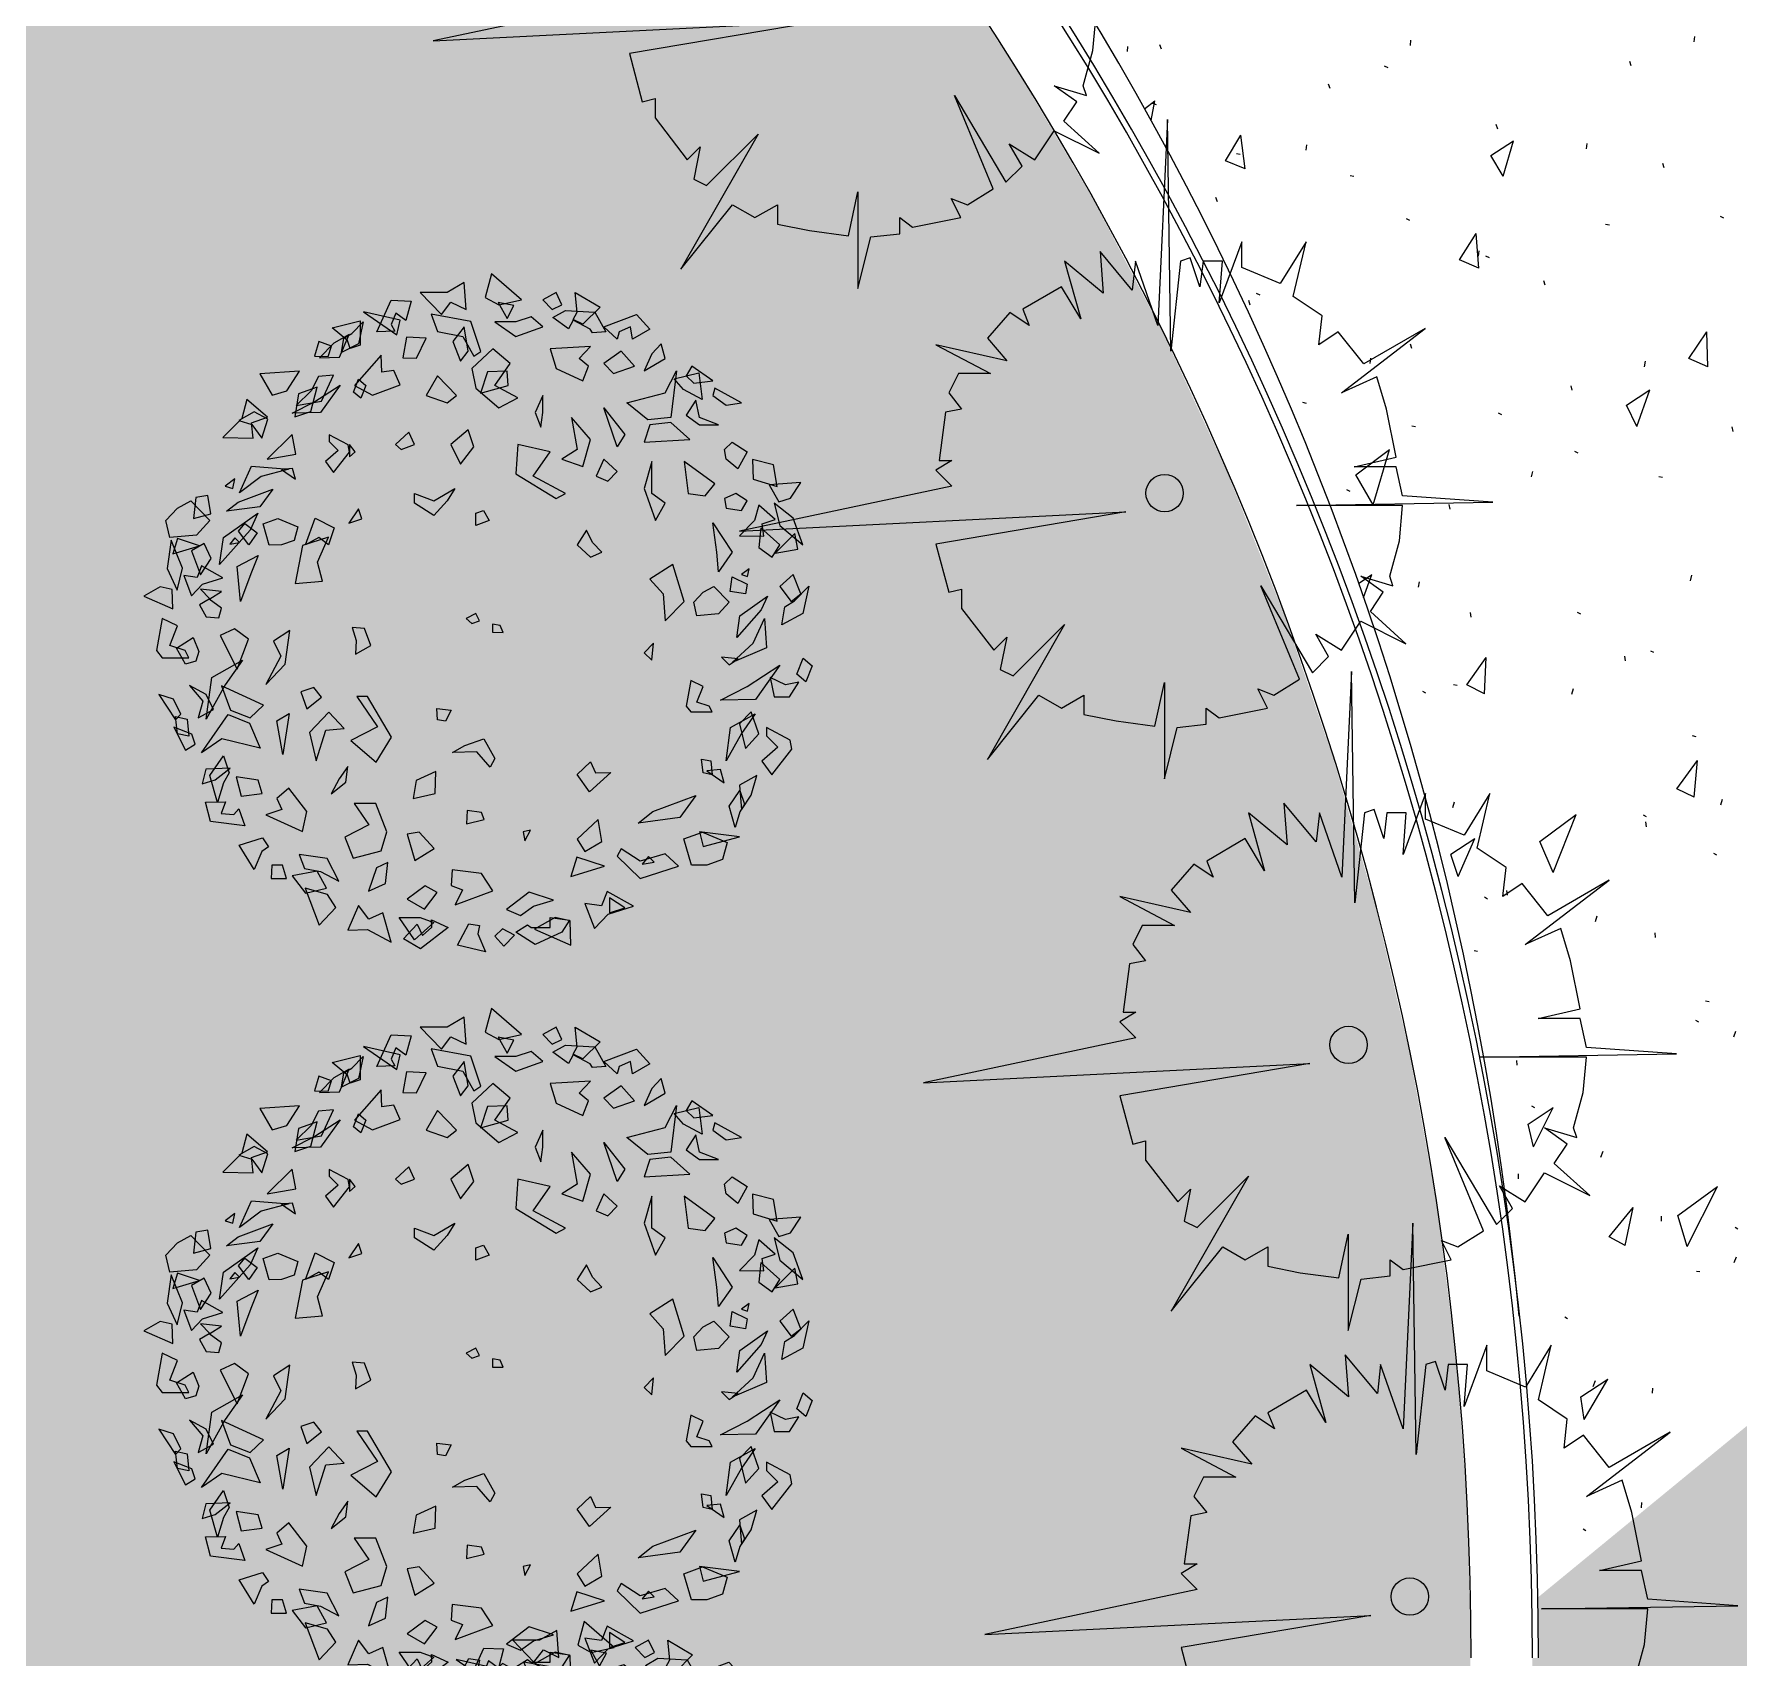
# Model space of a CAD drawing. Header units: millimetres. Extents: x 5359 to 218750, y -16347 to 109893.
# Drawn here: x 127357 to 130138, y 74337 to 76986 of the extents above; entities that cross this region are included whole.
import ezdxf

# ---------------------------------------------------------------- set-up
doc = ezdxf.new("R2010")
doc.units = ezdxf.units.MM
for name, color, linetype, lineweight in [('A-FLOR', 192, 'Continuous', 9), ('A-FLOR-PATT', 8, 'Continuous', 9), ('A-WALL', 113, 'Continuous', 9), ('G-IMPT', 8, 'Continuous', 9), ('L-PLNT', 71, 'Continuous', 9)]:
    doc.layers.add(name, color=color, linetype=linetype, lineweight=lineweight)

# ---------------------------------------------------------------- blocks, each defined once
blk = doc.blocks.new('FP_68-TKCS_MB ĐỊNH VỊ CỔNG-HÀNG RÀO')
at = {"layer": 'A-FLOR-PATT'}
for p, q in [((130065.5, 76973.2), (130066.6, 76981.7)), ((129141, 76957.3), (129141.5, 76965.6)), ((129196.4, 76961.3), (129193.6, 76968.3)), ((129602.6, 76967.2), (129603.4, 76975.7)), ((129566.3, 76930.8), (129560.4, 76933.4)), ((129962.6, 76933.9), (129960.2, 76941.1)), ((129471.7, 76897), (129469.1, 76904.2)), ((129168.9, 76863.9), (129185.8, 76876.8)), ((129179.5, 76844.8), (129185.9, 76876.8)), ((129188.5, 76870.1), (129182.6, 76872.7)), ((129744.9, 76830.8), (129742.5, 76838)), ((129300.8, 76779.1), (129326, 76820.8)), ((129333.1, 76765.7), (129326, 76820.8)), ((129733.8, 76787.4), (129770.6, 76811.8)), ((129753.6, 76753.9), (129770.6, 76811.7)), ((129325.1, 76789.1), (129318.8, 76790.4)), ((129432.7, 76796.3), (129433.6, 76804.8)), ((129753.6, 76753.9), (129733.8, 76787.4)), ((129889.6, 76798.4), (129890.8, 76807.1)), ((129333.1, 76765.7), (129300.9, 76779.1)), ((129510.2, 76753.3), (129504, 76754.5)), ((130016.3, 76767.3), (130014.1, 76774.6)), ((129287.8, 76712.1), (129285.4, 76719.4)), ((129601.8, 76681.6), (129596.1, 76684.3)), ((129927.1, 76673.9), (129920.9, 76675.1)), ((130113.9, 76685.4), (130108.1, 76688)), ((129682.8, 76617.5), (129709.8, 76660.3)), ((129714.2, 76604), (129709.8, 76660.2)), ((129714.2, 76604), (129682.8, 76617.5)), ((129713.4, 76623.5), (129714.7, 76632.2)), ((129731.3, 76620.6), (129725.7, 76623.2)), ((129357.4, 76559.9), (129351.7, 76562.7)), ((129822.1, 76576), (129820.1, 76583.4)), ((129341.4, 76543.8), (129339.2, 76551.2)), ((129604.8, 76472.6), (129602.8, 76480.1)), ((130056.8, 76456.4), (130086, 76500.2)), ((130087.8, 76443.1), (130086, 76500.2)), ((129536.8, 76448.3), (129538.2, 76457.1)), ((129984.6, 76443.2), (129986.2, 76452.1)), ((130087.8, 76443.1), (130056.8, 76456.3)), ((129866.5, 76404.7), (129864.7, 76412.2)), ((129955, 76380.2), (129993.1, 76405.5)), ((129971.9, 76345.7), (129993.1, 76405.5)), ((129432.8, 76383.4), (129426.8, 76384.7)), ((129751.8, 76364.4), (129746.3, 76367.2)), ((129971.9, 76345.7), (129955, 76380.2)), ((129610.8, 76345), (129604.7, 76346.3)), ((130129, 76337.6), (130127.3, 76345.1)), ((129513.5, 76266.9), (129568.2, 76308.3)), ((129541.6, 76217.9), (129568.2, 76308.3)), ((129876, 76302), (129870.5, 76304.7)), ((129541.6, 76217.9), (129513.5, 76266.9)), ((129800.2, 76263.5), (129802, 76272.4)), ((130013.8, 76262.4), (130007.7, 76263.6)), ((129504, 76239.6), (129498.6, 76242.4)), ((129667.6, 76210.6), (129666, 76218.2)), ((129518, 76089.7), (129539.7, 76104.1)), ((129526.1, 76066.7), (129539.7, 76104.1)), ((129615.5, 76083.5), (129617.4, 76092.5)), ((130059.5, 76093.9), (130061.7, 76103)), ((129701.7, 76034.5), (129700.4, 76042.2)), ((129880.5, 76039.7), (129875.3, 76042.4)), ((129999.8, 75976.7), (129994.5, 75979.4)), ((129694.8, 75924.2), (129725.9, 75969)), ((129723.5, 75909.8), (129725.9, 75969)), ((129953.4, 75963.2), (129952.2, 75970.9)), ((129678.8, 75923.1), (129673, 75924.4)), ((129723.5, 75909.8), (129694.8, 75924.2)), ((129627.8, 75910.6), (129622.7, 75913.5)), ((129866, 75909), (129868.3, 75918.2)), ((130068.7, 75839.6), (130062.8, 75840.8)), ((130037, 75754.8), (130070.6, 75800.7)), ((130065.5, 75741), (130070.6, 75800.7)), ((130065.4, 75741), (130037, 75754.8)), ((129671.9, 75724), (129674.5, 75733.2)), ((130108.7, 75728.4), (130111.5, 75737.7)), ((129813.8, 75668.8), (129872.8, 75712.9)), ((129835.4, 75618.2), (129872.8, 75712.9)), ((129987.8, 75709), (129982.7, 75711.8)), ((129987.6, 75692.7), (129986.8, 75700.6)), ((129668.3, 75647.8), (129707.4, 75673.8)), ((129680.4, 75611.3), (129707.4, 75673.7)), ((129680.4, 75611.3), (129668.3, 75647.7)), ((129835.4, 75618.2), (129813.9, 75668.8)), ((130102.5, 75646.2), (130097.5, 75649)), ((129760.7, 75581), (129760, 75589)), ((129728.4, 75574.8), (129723.5, 75577.7)), ((129904.4, 75538.1), (129907.3, 75547.4)), ((130002.6, 75511.9), (130002, 75519.8)), ((129711.9, 75489.1), (129706.3, 75490.4)), ((130089.7, 75407.1), (130084, 75408.2)), ((130073.2, 75374), (130068.3, 75376.8)), ((130130.1, 75349.9), (130133.5, 75359.4)), ((129776.5, 75303.6), (129776.3, 75311.6)), ((129794.4, 75207.5), (129835.6, 75234.8)), ((129805.5, 75234), (129800.8, 75236.9)), ((129803.1, 75170.5), (129835.6, 75234.8)), ((129803.1, 75170.5), (129794.4, 75207.5)), ((129913.4, 75153.8), (129917, 75163.4)), ((129778.7, 75118.2), (129778.7, 75126.3)), ((130038.5, 75058.8), (130103.5, 75106.1)), ((130054, 75007.9), (130103.5, 75106.1)), ((129926.9, 75023.9), (129965.8, 75071.9)), ((129952.7, 75009.9), (129965.9, 75071.8)), ((130011.9, 75049.5), (130012.1, 75057.5)), ((130054, 75007.9), (130038.5, 75058.8)), ((130136.8, 75036.4), (130132.1, 75039.1)), ((129952.7, 75009.9), (129926.9, 75023.8)), ((130130.5, 74981.7), (130134.5, 74991.3)), ((130074.6, 74966.5), (130069, 74967.5)), ((129859, 74889.9), (129854.5, 74892.7)), ((129880.8, 74763), (129924.7, 74791.7)), ((129886.2, 74725.8), (129924.7, 74791.7)), ((129900.4, 74779.8), (129904.7, 74789.5)), ((129886.2, 74725.8), (129880.8, 74762.9)), ((129997.4, 74768.7), (129998, 74776.8)), ((129979.3, 74582), (129980.2, 74590.2)), ((129888.8, 74544.2), (129884.6, 74547))]:
    blk.add_line(p, q, dxfattribs=at)
blk = doc.blocks.new('CAY MAI VAN PHUC - CAY DUC SOC_dwg-2256080-TKCS_MB ĐỊNH VỊ CỔNG-HÀNG RÀO')
at = {"layer": 'G-IMPT', "flags": 128}
blk.add_lwpolyline([(32.8, 479.5), (12.9, 293.4), (6.2, 771.8), (-13.8, 346.6), (-60.3, 479.5), (-67, 419.7), (-133.5, 499.4), (-126.8, 413), (-206.6, 479.5), (-173.4, 359.9), (-213.3, 426.3), (-293.1, 379.8), (-279.8, 346.6), (-319.7, 373.2), (-366.2, 320), (-326.3, 273.5), (-472.6, 306.7), (-359.6, 246.9), (-426.1, 246.9), (-446, 207.1), (-419.4, 173.8), (-452.7, 167.2), (-466, 67.5), (-439.4, 67.5), (-472.6, 47.6), (-439.4, 14.4), (-878.3, -78.6), (-80.3, -38.8), (-472.6, -105.2), (-446, -204.9), (-419.4, -198.2), (-419.4, -238.1), (-352.9, -324.5), (-326.3, -297.9), (-339.6, -364.4), (-313, -377.6), (-206.6, -271.3), (-366.2, -550.4), (-259.8, -417.5), (-213.3, -444.1), (-166.7, -417.5), (-166.7, -457.4), (-100.2, -470.7), (-19.9, -481.4), (-0.5, -390.9), (-0.5, -590.3), (26.2, -484), (86, -477.3), (86, -444.1), (112.6, -464), (212.4, -444.1), (192.4, -404.2), (225.7, -417.5), (278.9, -384.3), (199.1, -191.6), (305.5, -371), (338.7, -337.8), (312.1, -291.3), (365.3, -324.5), (405.2, -264.7), (498.3, -311.2), (425.2, -244.8), (451.8, -204.9), (405.2, -171.7), (471.7, -191.6), (465.1, -171.7), (485, -98.6), (491.7, -25.5), (272.2, -25.5), (677.9, -18.8), (491.7, -5.6), (478.4, 54.2), (391.9, 54.2), (478.4, 74.2), (458.4, 173.8), (438.5, 240.3), (365.3, 207.1), (538.2, 340), (411.9, 266.9), (358.7, 333.3), (318.8, 306.7), (325.4, 366.5), (265.6, 406.4), (292.2, 519.4), (239, 433), (159.2, 466.2), (159.2, 519.4), (112.6, 393.1), (119.3, 479.5), (79.4, 479.5), (72.7, 426.3), (52.8, 486.1)], close=True, dxfattribs=at)
at = {"layer": 'G-IMPT'}
blk.add_circle((0, 0), 38.6, dxfattribs=at)
blk = doc.blocks.new('CAY MAI VAN PHUC - CAY BONG TRANG-2256081-TKCS_MB ĐỊNH VỊ CỔNG-HÀNG RÀO')
at = {"xscale": 0.7894736842105263, "yscale": 0.7894736842105263, "zscale": 0.7894736842105263}
blk.add_blockref('CAY MAI VAN PHUC - CAY DUC SOC_dwg-2256080-TKCS_MB ĐỊNH VỊ CỔNG-HÀNG RÀO', (0, 0), dxfattribs=at)
blk = doc.blocks.new('CAY BACH TRINH - CAY BACH TRINH_dwg-2249800-TKCS_MB ĐỊNH VỊ CỔNG-HÀNG RÀO')
at = {"layer": 'G-IMPT', "flags": 128}
for points in [[(7, 1748.5), (-25.3, 1628), (42.9, 1590.5), (159.9, 1615.5)], [(-356.8, 1653), (-249.5, 1540.6), (-200.8, 1603), (-122.8, 1565.5), (-132.6, 1703), (-220.3, 1653)], [(335.4, 1653), (267.1, 1615.5), (315.9, 1565.5), (364.6, 1590.5)], [(423.1, 1515.6), (442.6, 1553), (432.8, 1653), (559.6, 1578), (471.8, 1490.6)], [(-578.2, 1451.6), (-505.2, 1612.9), (-404, 1608.2), (-430.7, 1510.8), (-481.7, 1548.1), (-505.4, 1489), (-485.8, 1455.6)], [(120.6, 1587.3), (40, 1601.7), (85.5, 1521)], [(-715, 1367.8), (-727.8, 1408.1), (-805.4, 1471.9), (-662.7, 1508.5), (-662.9, 1384.6)], [(-648.3, 1503.5), (-672.1, 1391.8), (-757.8, 1346.6), (-745.7, 1419.4), (-706.4, 1443.8)], [(-477.2, 1437.1), (-459.4, 1512.5), (-646.5, 1554.9)], [(-83.1, 1327.5), (-48.3, 1351.5), (-99.1, 1505.6), (-300.6, 1541.6), (-269.5, 1454.4), (-140, 1428.3)], [(-132.6, 1478.1), (-191, 1403.1), (-152, 1303.1), (-113.1, 1353.1)], [(23.4, 1503.1), (130.6, 1428.1), (267.1, 1478.1), (208.6, 1528.1), (130.6, 1503.1)], [(532.6, 1553.1), (589.5, 1452.2), (520.3, 1446.4), (508.9, 1466.6), (422.8, 1512.2), (399.4, 1468), (319.1, 1524.7), (382.8, 1561.7)], [(579.1, 1478.1), (744.8, 1540.6), (813, 1465.6), (725.3, 1415.6), (715.5, 1478.1), (657, 1453.1), (647.3, 1415.6)], [(-874.3, 1403), (-896, 1328.2), (-826.2, 1327.3), (-809.4, 1379.4)], [(-870.2, 1319.8), (-769.2, 1323), (-719.4, 1438), (-797.6, 1394.5)], [(-427.8, 1425.2), (-445.7, 1319), (-375.9, 1318.1), (-326.6, 1420.5)], [(871.5, 1390.6), (822.8, 1340.6), (783.8, 1253.1), (891, 1315.6)], [(-555.8, 1332.6), (-691.7, 1179), (-600.3, 1129), (-459.7, 1181.3), (-492, 1255), (-553, 1247.1)], [(13.7, 1365.6), (-93.6, 1265.6), (-74.1, 1165.6), (42.9, 1065.7), (140.4, 1115.7), (23.4, 1178.1), (101.4, 1290.6)], [(510.8, 1378.1), (306.1, 1365.6), (335.4, 1265.6), (471.8, 1203.1), (501.1, 1278.1), (452.3, 1315.6)], [(666.8, 1353.1), (579.1, 1290.6), (627.8, 1240.6), (735, 1278.1)], [(-1174, 1238.3), (-1111.6, 1130.2), (-1036.9, 1152), (-971.8, 1252.4)], [(-988.8, 1076.3), (-860, 1099.1), (-798.8, 1231), (-875.5, 1225), (-913, 1152.2)], [(-269, 1228.1), (-327.5, 1128.2), (-220.3, 1090.7), (-171.5, 1128.2)], [(-49.8, 1140.2), (91.7, 1178.4), (86.5, 1251.9), (-14.5, 1248.7)], [(696, 1090.7), (891, 1140.6), (949.5, 1253.1), (920.2, 1015.7), (803.3, 1003.2)], [(1063.7, 1243.7), (1080, 1107.8), (985.3, 1158), (936.6, 1212)], [(1027.5, 1278.1), (998.2, 1228.1), (1037.2, 1190.6), (1134.7, 1203.1)], [(-765.9, 1181.2), (-866.1, 1041.9), (-1009.1, 1038.4), (-900.3, 1094)], [(-996.3, 1019), (-915.4, 1046.8), (-882.8, 1171), (-978.2, 1136.6)], [(-697, 1144.7), (-671.1, 1210.2), (-634.5, 1179.5), (-660.3, 1114)], [(1144.4, 1165.6), (1134.7, 1128.2), (1202.9, 1078.2), (1280.9, 1090.7)], [(-1363.7, 913.6), (-1208.3, 909.8), (-1218, 988.5), (-1136.4, 1017.1), (-1240.5, 1107.4), (-1267.2, 1010.1)], [(-1164.3, 909.9), (-1134.8, 1007.4), (-1203.7, 1043.9), (-1281.8, 1000.4), (-1215.7, 979.5)], [(267.1, 1128.2), (228.1, 1040.7), (257.4, 965.7), (267.1, 1040.7)], [(647.3, 865.7), (579.1, 1065.7), (686.3, 928.2)], [(1047, 1103.2), (998.2, 1028.2), (1066.5, 978.2), (1163.9, 978.2), (1066.5, 1015.7)], [(413.3, 1015.7), (442.6, 853.2), (364.6, 803.2), (471.8, 765.7), (510.8, 903.2)], [(813, 978.2), (783.8, 890.7), (1017.7, 903.2), (920.2, 990.7)], [(-1009.9, 928.2), (-1136.6, 803.2), (-990.4, 828.2)], [(-840.2, 790.7), (-799.1, 735), (-717.6, 839), (-724.3, 876.4), (-820.8, 927.5), (-821, 893.7), (-775.2, 846.8)], [(-717.4, 878.2), (-717.4, 815.7), (-688.2, 840.7)], [(-415.2, 940.7), (-483.5, 878.2), (-454.2, 853.2), (-386, 878.2)], [(-113.1, 953.2), (-200.8, 878.2), (-152, 778.2), (-83.8, 865.7)], [(140.4, 878.2), (130.6, 728.2), (335.4, 603.3), (384.1, 628.3), (218.4, 715.8), (306.1, 840.7)], [(1261.4, 753.2), (1202.9, 803.2), (1193.2, 853.2), (1232.2, 890.7), (1310.2, 840.7)], [(579.1, 803.2), (540.1, 715.8), (598.5, 690.8), (647.3, 740.7)], [(822.8, 790.7), (783.8, 653.3), (842.2, 490.8), (891, 578.3), (822.8, 628.3)], [(988.5, 790.7), (1008, 628.3), (1095.7, 615.8), (1144.4, 678.3)], [(1339.5, 701.9), (1463.2, 664.7), (1443.8, 773.9), (1337.3, 802)], [(-1302.3, 703.3), (-1351, 665.8), (-1312.1, 653.3)], [(-1278.7, 631.1), (-1217.2, 768.2), (-1027, 752.4), (-1168.6, 714.2)], [(-993.1, 701.9), (-1008.8, 755.5), (-1064.2, 750.9)], [(-1423.7, 524), (-1440.3, 617.6), (-1500.9, 607.3), (-1513.2, 500.7)], [(-1108.8, 650.1), (-1174, 560.1), (-1344.8, 537.4), (-1284.5, 584.7)], [(-220.3, 590.8), (-288.5, 515.8), (-386, 578.3), (-386, 628.3), (-288.5, 590.8), (-181.3, 653.3)], [(1310.2, 590.8), (1251.7, 628.3), (1193.2, 603.3), (1202.9, 553.3), (1280.9, 540.8)], [(1421.6, 672.7), (1471.4, 586.2), (1531.2, 603.6), (1583.3, 683.9)], [(-1594.7, 553.3), (-1526.5, 590.8), (-1429, 490.8), (-1497.3, 415.8), (-1633.7, 403.3), (-1653.2, 490.8)], [(-1380.3, 265.9), (-1360.8, 403.3), (-1185.3, 528.3), (-1224.3, 440.8)], [(-720.6, 477.1), (-654.1, 498.5), (-671, 549.9)], [(-74.1, 528.3), (-35.1, 540.8), (-5.8, 490.8), (-74.1, 465.8)], [(1269.8, 412.9), (1394.1, 409.9), (1386.3, 472.8), (1451.6, 495.7), (1368.3, 568), (1347, 490.1)], [(1446.6, 578.3), (1475.9, 465.8), (1592.8, 365.8), (1544.1, 503.3)], [(-1283, 435.5), (-1251, 475.1), (-1187.9, 427.6), (-1231.6, 365.8)], [(-1064.7, 366.6), (-1127, 365.6), (-1158.5, 472.8), (-1082.2, 500.2), (-981, 458), (-999.9, 388.9)], [(-941.6, 365.8), (-892.9, 503.3), (-795.4, 453.3), (-824.7, 365.8), (-873.4, 403.3)], [(491.3, 440.8), (442.6, 365.8), (510.8, 303.4), (569.3, 328.3), (520.6, 378.3)], [(1134.7, 478.3), (1232.2, 328.3), (1163.9, 228.4), (1154.2, 328.3)], [(1378.4, 453.3), (1368.6, 353.3), (1436.9, 303.4), (1475.9, 365.8)], [(-1596.5, 134.8), (-1569.8, 247.9), (-1626.4, 391), (-1647.6, 246.7)], [(-1618.5, 320.3), (-1482.2, 361.3), (-1594.9, 398.3)], [(-1477.8, 213.3), (-1422.4, 297.1), (-1459.3, 373.2), (-1523, 336.2)], [(-1327.6, 370), (-1279.1, 378.2), (-1302, 401.7)], [(-855.3, 180.8), (-880.5, 279), (-824.9, 405.1), (-957.8, 362.3), (-993.8, 169.3)], [(1552.8, 424.6), (1451.5, 324.6), (1568.4, 344.6)], [(-1274.1, 77.2), (-1290.1, 255.4), (-1183, 311.8), (-1221.2, 218.9)], [(813, 190.9), (881.2, 115.9), (891, -21.6), (988.5, 78.4), (930, 265.9)], [(-1362.9, 198.3), (-1471.3, 259), (-1493.9, 199.8), (-1562.3, 210.1), (-1522.5, 107.3), (-1467.2, 166.2)], [(1310.2, 165.9), (1300.4, 115.9), (1222.4, 128.4), (1232.2, 203.4)], [(1318.9, 244.6), (1279.9, 214.6), (1311.1, 204.6)], [(1475.9, 153.4), (1534.4, 78.4), (1583.1, 115.9), (1544.1, 215.9)], [(-1618.5, 39.6), (-1622.2, 139.4), (-1683.2, 152), (-1766.7, 105.3)], [(-1481.8, 59.9), (-1447.6, -0.6), (-1384.2, -5.9), (-1369.5, 42.9), (-1432.5, 90.4)], [(-1477.8, 140.9), (-1429, 90.9), (-1370.5, 128.4)], [(1084.9, 124.6), (1139.5, 154.6), (1217.5, 74.7), (1162.9, 14.7), (1053.7, 4.7), (1038.1, 74.7)], [(1256.5, -105.3), (1272.1, 4.7), (1412.5, 104.6), (1381.3, 34.7)], [(1623.8, 155.5), (1594, 15.8), (1486.9, -40.7), (1502, 50.3), (1551.2, 80.8)], [(-74.1, 15.9), (-122.8, -9.1), (-93.6, -34.1), (-54.6, -21.6)], [(-1594.7, -46.6), (-1672.7, -9.1), (-1702, -171.5), (-1672.7, -209), (-1536.3, -209), (-1555.8, -171.5), (-1633.7, -146.5)], [(-1291, -267.3), (-1232.2, -114.6), (-1303.9, -62.5), (-1376.2, -94.9)], [(-1144.5, -344.8), (-1045.7, -241.5), (-1021.4, -70.6), (-1105.4, -125.1), (-1068.5, -201.2)], [(-687.9, -190.5), (-609.7, -147.1), (-640.8, -59.9), (-704.2, -54.7), (-684.5, -121.6)], [(10.6, -79.5), (65.3, -80.2), (51.2, -44.4), (10.9, -37.2)], [(1397.9, -9.1), (1407.6, -159), (1232.2, -234), (1339.4, -134)], [(-1514.7, -106.5), (-1486.4, -178), (-1501.1, -226.8), (-1553.1, -241.7), (-1598.7, -161)], [(832.5, -134), (783.8, -184), (822.8, -221.5)], [(-1448.5, -521.4), (-1419.3, -309), (-1263.3, -221.5), (-1351, -346.5)], [(1476.8, -247.4), (1351.5, -421.5), (1172.8, -425.9), (1308.8, -356.4)], [(1178.5, -205.3), (1217.5, -245.3), (1264.3, -215.3)], [(1562.9, -293), (1595.2, -211.1), (1641.1, -249.5), (1608.8, -331.4)], [(1084.9, -355.2), (1022.5, -325.2), (999.2, -455.2), (1022.5, -485.2), (1131.7, -485.2), (1116.1, -455.2), (1053.7, -435.2)], [(1427.1, -309), (1446.6, -409), (1524.6, -409), (1573.3, -334), (1505.1, -346.5)], [(-1604.2, -525.7), (-1578, -497.1), (-1615, -421), (-1689.7, -395.6)], [(-1488.8, -516.1), (-1410.7, -472.6), (-1447.6, -396.5), (-1533.7, -350.9), (-1465.1, -429.6)], [(-1223.6, -515), (-1156.8, -451.4), (-1369.4, -353), (-1324.2, -475.9)], [(-935, -469.8), (-859.6, -410.8), (-899.6, -361.3), (-966, -382.7)], [(-582.3, -741.3), (-503.5, -613.3), (-626, -407.1), (-680.8, -406.4), (-575.2, -561.2), (-711.2, -630.6)], [(-1546, -521.4), (-1536.3, -608.9), (-1594.7, -596.4), (-1604.5, -509)], [(-1172.8, -669.2), (-1368.5, -622.2), (-1472.8, -694.2), (-1335.9, -498), (-1226.6, -541.7)], [(-1024.5, -493.1), (-1057.7, -701.8), (-1088.2, -530.1)], [(-887.9, -735.1), (-837.7, -577.9), (-745.4, -570.1), (-822.6, -486.9), (-921.4, -590.1)], [(-229.1, -532.3), (-269.4, -525.1), (-271.9, -467.3), (-199.9, -477.1)], [(1201.9, -735.1), (1225.3, -565.2), (1350.1, -495.2), (1279.9, -595.2)], [(1329.6, -484), (1271.2, -546.4), (1300.4, -671.4), (1368.6, -596.4)], [(-1553.4, -679.8), (-1504.2, -649.3), (-1521.1, -598), (-1613.1, -563.4)], [(1383.9, -735.5), (1435.3, -805.1), (1537.1, -675.2), (1528.8, -628.4), (1408.2, -564.6), (1407.9, -606.8), (1465.1, -665.4)], [(-129.1, -655.9), (-33.7, -621.6), (23.2, -722.4), (-0.1, -766.6), (-68.8, -687.9), (-192.8, -692.9)], [(-1468.2, -852.2), (-1401.7, -830.8), (-1326.3, -771.7), (-1450.3, -776.8)], [(-1390, -946.3), (-1429, -808.9), (-1360.8, -708.9), (-1331.6, -796.4), (-1360.8, -846.4)], [(-811.2, -902.9), (-735.8, -843.8), (-726.6, -763.9), (-770.3, -825.6)], [(613.7, -794.5), (506.3, -893.2), (443.6, -803.5), (510.3, -739.8), (535.9, -795.8)], [(1123.9, -735.1), (1131.7, -805.1), (1084.9, -795.1), (1077.1, -725.2)], [(1192.8, -846.5), (1173.1, -779.5), (1103.9, -785.3)], [(-1269.7, -914.8), (-1162.9, -900.6), (-1182.6, -833.6), (-1294.9, -816.6)], [(-393.4, -926.1), (-280.8, -900.9), (-277.1, -789.7), (-378.3, -835.1)], [(1358.9, -808.9), (1271.2, -858.9), (1280.9, -983.8), (1329.6, -908.9)], [(-1250.6, -1066.3), (-1426.3, -1044), (-1451.5, -945.8), (-1350.6, -942.7), (-1371.2, -1002.5), (-1307.8, -1007.7), (-1281.7, -979.2)], [(-1143.5, -1009.9), (-956.8, -1094.6), (-935.8, -992.5), (-1027.2, -873.5), (-1088.2, -926), (-1062.6, -982)], [(-698.3, -1231.3), (-556.7, -1193.1), (-527.2, -1095.7), (-583.8, -952.6), (-693.4, -951.2), (-619.2, -1061.1), (-740.7, -1124)], [(1048.2, -911.4), (966.7, -1023.7), (753.1, -1052.1), (828.5, -993)], [(1248.7, -1075.1), (1217.5, -965.1), (1272.1, -885.1), (1295.5, -955.1), (1272.1, -995.1)], [(-120.4, -1056.4), (-30.9, -1033.1), (-45.1, -997.3), (-117.1, -987.5)], [(549.8, -1033.8), (442.6, -1133.8), (481.6, -1196.3), (569.3, -1146.3)], [(-1130.3, -1172.4), (-1165.1, -1196.4), (-1203.2, -1289.3), (-1280.1, -1163.8), (-1161.7, -1127.5)], [(-384.1, -1242.1), (-285.7, -1181.1), (-362.9, -1097.8), (-423.5, -1108.1)], [(175.9, -1142.5), (205.1, -1087.3), (167.6, -1095.7)], [(1103.3, -1265.7), (1025.5, -1266.9), (986.1, -1133), (1081.4, -1098.6), (1207.9, -1151.4), (1184.2, -1237.8)], [(1066.5, -1096.3), (1085.9, -1171.3), (1271.2, -1121.3)], [(-771.2, -1348.3), (-830.9, -1231.9), (-974.9, -1212.2), (-946.6, -1283.7), (-866, -1298.1)], [(666.8, -1183.8), (647.3, -1221.3), (764.3, -1333.8), (959.2, -1271.3), (891, -1208.8), (764.3, -1246.3)], [(-1117, -1334.9), (-1039.2, -1333.7), (-1058.9, -1266.7), (-1113.7, -1266)], [(-883.1, -1296.3), (-1009.9, -1321.3), (-941.6, -1408.7), (-834.4, -1383.7)], [(-621.6, -1399.1), (-534.9, -1360.2), (-522.6, -1253.6), (-580.4, -1279.6)], [(-179.5, -1468.6), (12.5, -1396.4), (-44.9, -1309.4), (-193.7, -1289.9), (-199.6, -1370.1), (-142, -1391.6)], [(411, -1323.5), (581.4, -1272.3), (440.5, -1226)], [(774.7, -1261.5), (835.3, -1251.1), (806.7, -1221.8)], [(-871.5, -1572.9), (-786.6, -1481.5), (-829.3, -1416.5), (-944.4, -1383.9)], [(-335.9, -1490.6), (-270.5, -1405), (-331.8, -1371.6), (-423.2, -1439)], [(-505.3, -1658.7), (-547.5, -1509.1), (-619.8, -1541.5), (-671.2, -1471.9), (-726.9, -1598), (-625.9, -1594.8)], [(323.1, -1444.6), (198.5, -1404.5), (82.8, -1492.4), (153.4, -1523), (220.6, -1476.1)], [(730.5, -1476.1), (595, -1400.1), (566.8, -1474.2), (481.2, -1461.3), (531, -1589.8), (600.1, -1516.2)], [(608.3, -1508.7), (686.3, -1483.7), (608.3, -1433.7)], [(-386, -1646.2), (-464, -1533.7), (-356.8, -1533.7), (-288.5, -1558.7)], [(-215.3, -1584.2), (-355.3, -1692.7), (-442.6, -1641.1), (-373.4, -1567.5), (-345.7, -1624.3), (-297.2, -1583.2), (-298.9, -1544.5)], [(228.1, -1671.2), (130.6, -1608.7), (189.1, -1571.2), (208.6, -1583.7), (306.1, -1583.7), (306.1, -1533.7), (403.6, -1546.2), (364.6, -1608.7)], [(411, -1674.4), (406.4, -1549.7), (330.2, -1533.9), (225.7, -1592.2)], [(-55.2, -1574.1), (-62.8, -1615.7), (-24.1, -1708.4), (-167.3, -1674), (-109.2, -1564.6)], [(69.1, -1679.7), (123.3, -1623.8), (62, -1590.4), (22.7, -1628.6)]]:
    blk.add_lwpolyline(points, close=True, dxfattribs=at)
blk = doc.blocks.new('CAY BACH TRINH - CAY BACH TRINH-2249732-TKCS_MB ĐỊNH VỊ CỔNG-HÀNG RÀO')
at = {"xscale": 0.3200000000000001, "yscale": 0.3200000000000001, "zscale": 0.3200000000000001}
blk.add_blockref('CAY BACH TRINH - CAY BACH TRINH_dwg-2249800-TKCS_MB ĐỊNH VỊ CỔNG-HÀNG RÀO', (0, 0), dxfattribs=at)

msp = doc.modelspace()

# ---------------------------------------------------------------- hatches: boundary and pattern name
at = {"layer": 'A-FLOR-PATT'}
h = msp.add_hatch(dxfattribs=at)
h.set_pattern_fill('FP_14', color=256, style=0, pattern_type=2)
h.set_pattern_definition([(0, (167.64, 11.2), (558.8, 558.8), [83.82, -16.764, 22.352, -16.764, -419.1]), (0, (167.64, 11.2), (558.8, 558.8), [-139.7, 83.82, -335.28]), (0, (139.7, 27.94), (558.8, 558.8), [55.88, -41.91, 83.82, -41.91, -335.28]), (0, (139.7, 27.94), (558.8, 558.8), [-223.52, 55.88, -279.4]), (0, (335.3, 251.46), (558.8, 558.8), [69.85, -27.94, 69.85, -391.16]), (0, (55.9, 363.2), (558.8, 558.8), [27.94, -55.88, 27.94, -447.04]), (90, (111.76, 363.2), (-558.8, 558.8), [50.292, -508.508]), (90, (279.4, 27.94), (-558.8, 558.8), [55.88, -502.92]), (90, (419.1, 251.46), (-558.8, 558.8), [55.88, -502.92]), (45, (352.04, 22.35), (0, 558.7996), [55.88, -734.383]), (135, (206.76, 22.35), (-558.7996, 0), [55.88, -734.383]), (63.435, (335.28, 25.15), (-0.0005, 558.8001), [55.88, -1193.635]), (75.964, (307.34, 27.94), (-0.00237, 558.80038), [55.88, -2248.111]), (75.964, (447.04, 251.46), (-0.00237, 558.80038), [44.704, -2259.287]), (75.964, (122.94, 363.22), (-0.00237, 558.80038), [39.116, -2264.875]), (104.036, (251.46, 27.94), (0.00237, 558.80038), [55.88, -2248.111]), (104.036, (391.16, 251.46), (0.00237, 558.80038), [44.704, -2259.287]), (104.036, (100.58, 363.22), (0.00237, 558.80038), [39.116, -2264.875]), (116.565, (223.52, 25.15), (0.0005, 558.8001), [55.88, -1193.634])])
h.paths.add_polyline_path([(128801.6, 17346.9), (128913.1, 17354.5), (129012.7, 17373), (129095.6, 17396.9), (129203.1, 17443.5), (129291.6, 17495), (129356.5, 17541.1), (129431, 17607.6), (129497.5, 17682), (129555.2, 17763.4), (129603.5, 17850.8), (129641.7, 17943), (129669.3, 18038.9), (129686.7, 18149), (129691.6, 18236.9), (129691.6, 33727.4), (128462.6, 33727.4), (128462.6, 33737.4), (127262.6, 33737.4), (127262.6, 27336.9), (127252.6, 27336.9), (127252.6, 25721.9), (127262.6, 25721.9), (127262.6, 19136.9), (127252.6, 19136.9), (127252.6, 17346.9), (127279.7, 17346.9)])
h.paths.add_polyline_path([(128823, 37137.4), (129701.6, 37137.4), (129701.6, 40386.3), (129693.8, 40471.7), (129671.1, 40555.4), (129647.1, 40613.3), (129606.1, 40680.2), (129555.2, 40739.9), (129495.5, 40790.8), (129428.2, 40832), (129356.1, 40861.9), (129279.8, 40880.2), (129201.6, 40886.3), (128501.6, 40886.3), (128501.6, 61586.3), (129201.6, 61586.3), (129287, 61594.2), (129370.7, 61616.8), (129428.6, 61640.8), (129495.5, 61681.8), (129555.2, 61732.8), (129606.1, 61792.4), (129647.1, 61859.3), (129677.2, 61931.8), (129695.5, 62008.1), (129701.6, 62086.3), (129700.3, 74387.8), (129695.3, 74585.1), (129676.5, 74832.7), (129645.1, 75078.9), (129601.3, 75323.3), (129545.2, 75565.1), (129476.9, 75803.8), (129396.6, 76038.7), (129304.5, 76269.3), (129200.9, 76494.9), (129085.9, 76714.9), (128959, 76930.4), (128817.7, 77143.9), (128666.7, 77348.2), (128506.4, 77543.2), (128337.2, 77728.8), (128159.4, 77904.8), (127973.6, 78071), (127780.1, 78227), (127579.5, 78372.8), (127372.1, 78507.9), (127154.9, 78634.2), (126917.8, 78755.4), (126691.3, 78856.9), (126486.1, 78937.9), (126253.1, 79016.6), (126016.5, 79083.6), (125777.1, 79138.6), (125535.3, 79181.5), (125291.7, 79212.2), (125047, 79230.7), (124801.6, 79236.9), (118352.6, 79236.9), (118352.6, 78649), (118662.6, 78649), (118662.6, 78639), (118652.6, 78636.9), (118652.6, 78246.9), (122742.5, 78246.9), (122742.5, 79046.9), (125162.5, 79046.9), (125162.5, 79036.9), (125152.5, 79036.9), (125152.5, 78236.9), (125162.5, 78236.9), (125162.9, 78246.9), (127252.6, 78246.9), (127252.6, 76536.9), (127262.6, 76536.9), (127262.6, 69762.3), (127252.6, 69761.9), (127252.6, 68146.9), (127262.1, 68146.9), (127262.6, 61561.9), (127252.6, 61561.9), (127252.6, 59936.9), (127262.6, 59936.9), (127262.6, 53361.9), (127252.6, 53361.9), (127252.6, 51736.9), (127262.6, 51736.9), (127262.6, 45161.9), (127252.6, 45161.9), (127252.6, 43546.9), (127262.6, 43546.9), (127262.6, 37137.4)])
h.paths.add_polyline_path([(127252.6, 40437.4), (127252.6, 40437.4), (127252.6, 40586.9)])
h.paths.add_polyline_path([(109456, 78246.9), (114542.6, 78246.9), (114542.6, 78649), (114852.6, 78649), (114852.6, 79318.2), (100352.6, 79318.2), (100172.4, 79311.5), (99993.1, 79291.8), (99836.3, 79264.3), (99668, 79222.6), (99503.1, 79169.4), (99342.2, 79104.8), (99167.4, 79018.6), (99035.8, 78943.1), (98891.7, 78846.8), (98754.7, 78740.6), (98625.3, 78625.3), (98504.2, 78501.2), (98392, 78369), (98301.8, 78246.9), (108437.5, 78246.9)])
h = msp.add_hatch(dxfattribs=at)
h.set_pattern_fill('FP_18', color=256, style=0, pattern_type=2)
h.set_pattern_definition([(50.045, (457.64, 0), (480.2038, -42.077), [50.259, -552.85]), (354.992, (457.64, 0), (-92.893, 504.3906), [40.17, -441.873]), (100.435, (497.66, -3.5), (387.3114, 462.309), [42.739, -470.133]), (46.23, (457.64, 134.1), (714.516, -110.9856), [75.381, -829.188]), (96.625, (517.2, 124.86), (625.756, 653.2026), [64.111, -705.222]), (351.17, (457.64, 134.1), (625.758, 653.2008), [60.257, -662.827]), (21.03, (524.6, 100.6), (399.6254, -269.9836), [50.223, -552.448]), (325.958, (524.6, 100.6), (162.8971, 486.2573), [40.19, -442.087]), (71.479, (557.9, 78.1), (562.526, 216.278), [42.735, -470.082]), (37.544, (457.64, 0), (8.14131, 223.22523), [7.369, -429.4, 7.369, -441.458, -443.803]), (37.544, (457.64, 0), (8.14131, 223.22523), [-885.596, 7.369, -436.434]), (7.512, (457.64, 0), (176.12346, 264.47717), [7.365, -248.39, 7.365, -419.116, -169.053]), (7.512, (457.64, 0), (176.12346, 264.47717), [-682.236, 7.365, -161.688]), (327.459, (308.34, 0), (357.39266, -15.12275), [7.368, -160.083, 7.368, -515.079, -693.247]), (327.459, (308.34, 0), (357.39266, -15.12275), [-689.898, 7.368, -685.879]), (317.455, (241.4, 0), (390.44126, 67.1285), [7.37, -210.374, 7.37, -339.681, -492.437]), (317.455, (241.4, 0), (390.44126, 67.1285), [-564.795, 7.37, -485.067])])
h.paths.add_polyline_path([(133781.5, 14819.6), (133781.5, 40386.3), (133787.8, 40474.6), (133801.5, 40537.5), (133801.5, 61935.2), (133787.8, 61998.1), (133781.5, 62086.3), (133781.5, 77694.8), (129809.2, 74434.5), (129811.6, 74336.9), (129801.6, 74336.9), (129801.6, 62086.3), (129811.6, 62086.3), (129801.6, 61914.5), (129801.6, 40490.6), (129805.5, 40471.7), (129811.6, 40386.3), (129801.6, 40386.3), (129801.6, 33857.4), (129821.6, 33857.4), (129821.6, 18219.8), (133673.4, 14912.4)])

# ---------------------------------------------------------------- linework, layer by layer
at = {"layer": 'A-FLOR'}
msp.add_arc((124801.6, 74428.2), 5000, 5.3498, 90, dxfattribs=at)
at = {"layer": 'A-WALL'}
for radius in [5010, 5000, 5000, 4900]:
    msp.add_arc((124801.6, 74336.9), radius, 0, 90, dxfattribs=at)

# ---------------------------------------------------------------- block references
at = {"layer": 'A-FLOR'}
msp.add_blockref('FP_68-TKCS_MB ĐỊNH VỊ CỔNG-HÀNG RÀO', (0, 0), dxfattribs=at)
at = {"layer": 'L-PLNT'}
for name, p in [('CAY MAI VAN PHUC - CAY BONG TRANG-2256081-TKCS_MB ĐỊNH VỊ CỔNG-HÀNG RÀO', (128701.6, 77036.9)), ('CAY MAI VAN PHUC - CAY BONG TRANG-2256081-TKCS_MB ĐỊNH VỊ CỔNG-HÀNG RÀO', (129201.6, 76236.9)), ('CAY BACH TRINH - CAY BACH TRINH-2249732-TKCS_MB ĐỊNH VỊ CỔNG-HÀNG RÀO', (128101.6, 76035.3)), ('CAY MAI VAN PHUC - CAY BONG TRANG-2256081-TKCS_MB ĐỊNH VỊ CỔNG-HÀNG RÀO', (129501.6, 75336.9)), ('CAY BACH TRINH - CAY BACH TRINH-2249732-TKCS_MB ĐỊNH VỊ CỔNG-HÀNG RÀO', (128101.6, 74836.9)), ('CAY MAI VAN PHUC - CAY BONG TRANG-2256081-TKCS_MB ĐỊNH VỊ CỔNG-HÀNG RÀO', (129601.6, 74436.9)), ('CAY BACH TRINH - CAY BACH TRINH-2249732-TKCS_MB ĐỊNH VỊ CỔNG-HÀNG RÀO', (128252.6, 73836.9))]:
    msp.add_blockref(name, p, dxfattribs=at)

doc.saveas('drawing.dxf')
